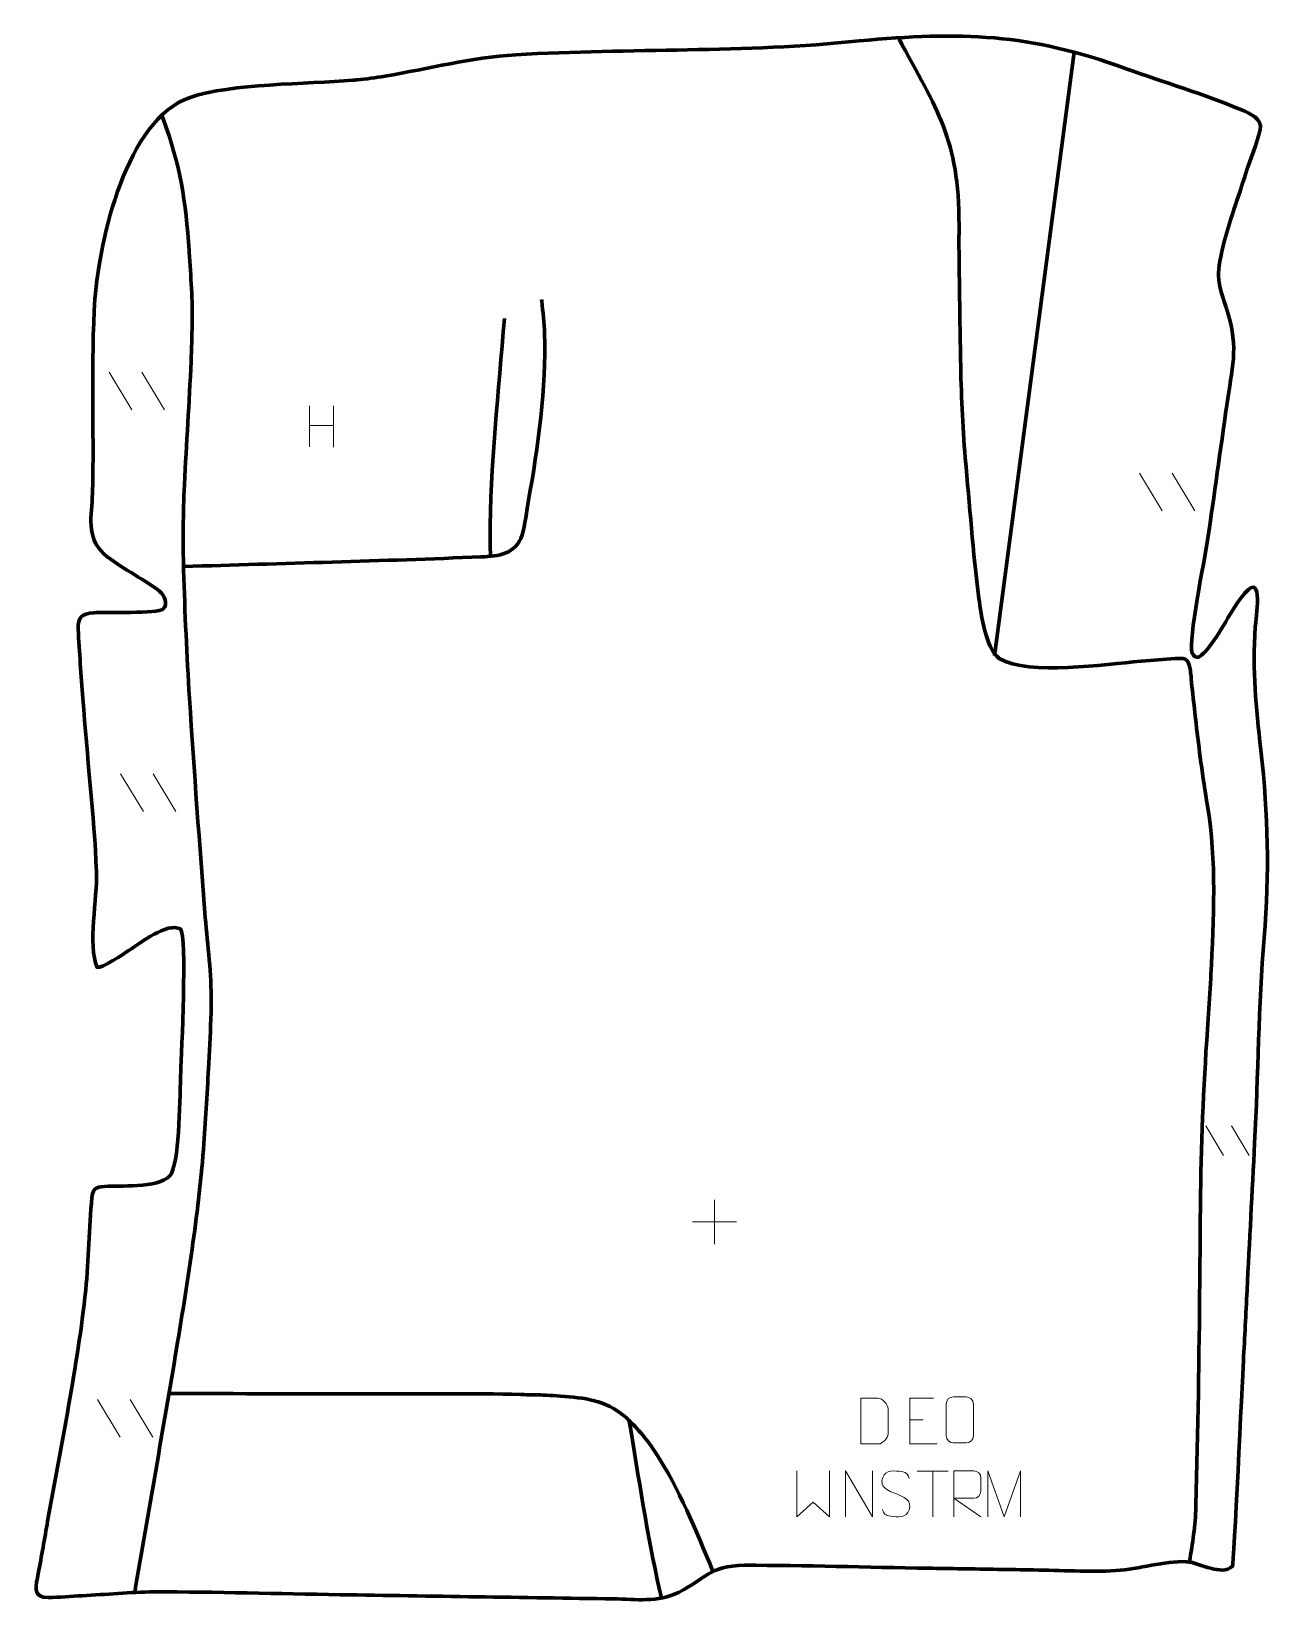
# Model space of a CAD drawing. Header units: millimetres. Extents: x 1055 to 1728, y 22 to 876.
import ezdxf

# ---------------------------------------------------------------- set-up
doc = ezdxf.new("R2010")
doc.units = ezdxf.units.MM
doc.header["$MEASUREMENT"] = 0
doc.layers.add('layer 1', color=7, linetype='Continuous')
doc.layers.add('layer 2', color=7, linetype='Continuous')

msp = doc.modelspace()

# ---------------------------------------------------------------- linework, layer by layer
at = {"layer": 'layer 1', "color": 142, "lineweight": 158}
for points, knots in [([(1526.6497, 872.751), (1547.9883, 832.5913), (1559.5559, 818.3399), (1559.643, 770.5879), (1559.643, 770.5879), (1559.6289, 767.4776), (1559.6014, 764.3679), (1559.5944, 761.2574), (1559.5944, 761.2574), (1559.5941, 760.3072), (1559.5983, 759.3579), (1559.6036, 758.4076), (1559.6036, 758.4076), (1559.706, 747.0015), (1559.9065, 735.5959), (1560.0529, 724.1902), (1560.0529, 724.1902), (1560.1636, 715.3012), (1560.2945, 706.4129), (1560.4552, 697.5245), (1560.4552, 697.5245), (1560.786, 679.699), (1561.4812, 662.0435), (1563.041, 644.2764), (1563.041, 644.2764), (1565.3077, 618.7593), (1567.2532, 593.2692), (1570.4351, 567.8391), (1570.4351, 567.8391), (1571.6322, 558.7005), (1574.0643, 541.2344), (1581.5282, 535.2089), (1581.5282, 535.2089), (1597.7674, 525.9085), (1639.2966, 532.0366), (1658.2938, 533.8067), (1658.2938, 533.8067), (1658.2938, 533.8067), (1658.999, 533.8724), (1658.999, 533.8724), (1658.999, 533.8724), (1665.0072, 534.4101), (1670.9923, 534.8668), (1677.0163, 535.1906), (1677.0163, 535.1906), (1682.188, 535.4224), (1683.9085, 535.9803), (1685.1975, 529.5569), (1685.1975, 529.5569), (1685.7124, 526.9906), (1685.8178, 524.2427), (1686.0728, 521.6291), (1686.0728, 521.6291), (1687.6905, 507.3178), (1689.1734, 492.989), (1691.1352, 478.7194), (1691.1352, 478.7194), (1692.226, 470.8391), (1693.4138, 462.9851), (1694.7082, 455.1356), (1694.7082, 455.1356), (1699.6466, 425.4488), (1698.0696, 393.2847), (1696.5368, 363.2613), (1696.5368, 363.2613), (1696.5368, 363.2613), (1696.4394, 361.3538), (1696.4394, 361.3538), (1696.4394, 361.3538), (1696.0391, 354.0472), (1695.5687, 346.7478), (1695.0568, 339.4484), (1695.0568, 339.4484), (1692.7997, 307.7113), (1691.3599, 275.9685), (1690.8863, 244.1537), (1690.8863, 244.1537), (1690.7096, 228.1979), (1690.6686, 212.2407), (1690.5102, 196.2846), (1690.5102, 196.2846), (1690.0947, 155.9083), (1689.5161, 115.4751), (1688.3978, 75.113), (1688.3978, 75.113), (1688.3978, 75.113), (1688.371, 74.16), (1688.371, 74.16), (1688.371, 74.16), (1688.0786, 63.8131), (1686.5633, 54.421), (1684.8834, 44.2597)], [0, 0, 0, 0, 0.04166667, 0.04166667, 0.04166667, 0.04166667, 0.08333333, 0.08333333, 0.08333333, 0.08333333, 0.125, 0.125, 0.125, 0.125, 0.16666667, 0.16666667, 0.16666667, 0.16666667, 0.20833333, 0.20833333, 0.20833333, 0.20833333, 0.25, 0.25, 0.25, 0.25, 0.29166667, 0.29166667, 0.29166667, 0.29166667, 0.33333333, 0.33333333, 0.33333333, 0.33333333, 0.375, 0.375, 0.375, 0.375, 0.41666667, 0.41666667, 0.41666667, 0.41666667, 0.45833333, 0.45833333, 0.45833333, 0.45833333, 0.5, 0.5, 0.5, 0.5, 0.54166667, 0.54166667, 0.54166667, 0.54166667, 0.58333333, 0.58333333, 0.58333333, 0.58333333, 0.625, 0.625, 0.625, 0.625, 0.66666667, 0.66666667, 0.66666667, 0.66666667, 0.70833333, 0.70833333, 0.70833333, 0.70833333, 0.75, 0.75, 0.75, 0.75, 0.79166667, 0.79166667, 0.79166667, 0.79166667, 0.83333333, 0.83333333, 0.83333333, 0.83333333, 0.875, 0.875, 0.875, 0.875, 0.91666667, 0.91666667, 0.91666667, 0.91666667, 1, 1, 1, 1]), ([(1111.5428, 27.3452), (1119.0472, 71.6134), (1126.9173, 115.8181), (1134.3117, 160.1051), (1134.3117, 160.1051), (1137.5045, 179.272), (1140.5296, 198.4531), (1143.2395, 217.6949), (1143.2395, 217.6949), (1145.7553, 235.6454), (1147.8042, 253.5753), (1149.1736, 271.6518), (1149.1736, 271.6518), (1150.2367, 286.1685), (1151.0279, 300.7042), (1151.8498, 315.2361), (1151.8498, 315.2361), (1152.3714, 324.4315), (1152.798, 333.6099), (1153.0378, 342.8176), (1153.0378, 342.8176), (1153.0804, 344.7242), (1153.1133, 346.6301), (1153.141, 348.5371), (1153.141, 348.5371), (1153.3224, 363.9402), (1151.2197, 379.0876), (1149.9157, 394.3959), (1149.9157, 394.3959), (1146.8537, 434.1277), (1143.8211, 473.8565), (1141.3286, 513.6291), (1141.3286, 513.6291), (1139.9071, 536.8296), (1138.7776, 560.0263), (1138.1614, 583.2631), (1138.1614, 583.2631), (1137.7717, 598.7971), (1137.8024, 614.2221), (1138.5441, 629.7469), (1138.5441, 629.7469), (1139.6924, 652.1329), (1141.2709, 674.4816), (1142.1659, 696.8832), (1142.1659, 696.8832), (1142.4304, 703.5894), (1142.6505, 710.294), (1142.8248, 717.0032), (1142.8248, 717.0032), (1143.1257, 730.0723), (1142.0185, 743.0311), (1141.1606, 756.0546), (1141.1606, 756.0546), (1141.1606, 756.0546), (1141.0974, 757.0148), (1141.0974, 757.0148), (1141.0974, 757.0148), (1139.4147, 783.5815), (1136.2773, 803.464), (1127.0859, 828.6302), (1127.0859, 828.6302), (1127.0859, 828.6302), (1126.7502, 829.5224), (1126.7502, 829.5224), (1126.7502, 829.5224), (1126.7502, 829.5224), (1126.3759, 830.4858), (1126.3759, 830.4858), (1126.3759, 830.4858), (1126.3446, 830.5659), (1126.3145, 830.648), (1126.2839, 830.7286)], [0, 0, 0, 0, 0.05263158, 0.05263158, 0.05263158, 0.05263158, 0.10526316, 0.10526316, 0.10526316, 0.10526316, 0.15789474, 0.15789474, 0.15789474, 0.15789474, 0.21052632, 0.21052632, 0.21052632, 0.21052632, 0.26315789, 0.26315789, 0.26315789, 0.26315789, 0.31578947, 0.31578947, 0.31578947, 0.31578947, 0.36842105, 0.36842105, 0.36842105, 0.36842105, 0.42105263, 0.42105263, 0.42105263, 0.42105263, 0.47368421, 0.47368421, 0.47368421, 0.47368421, 0.52631579, 0.52631579, 0.52631579, 0.52631579, 0.57894737, 0.57894737, 0.57894737, 0.57894737, 0.63157895, 0.63157895, 0.63157895, 0.63157895, 0.68421053, 0.68421053, 0.68421053, 0.68421053, 0.73684211, 0.73684211, 0.73684211, 0.73684211, 0.78947368, 0.78947368, 0.78947368, 0.78947368, 0.84210526, 0.84210526, 0.84210526, 0.84210526, 0.89473684, 0.89473684, 0.89473684, 0.89473684, 1, 1, 1, 1]), ([(1138.0996, 585.2211), (1191.9567, 586.9856), (1245.9459, 588.2238), (1299.7707, 590.5056), (1299.7707, 590.5056), (1309.6328, 590.9237), (1318.5228, 591.8343), (1322.1473, 602.4088), (1322.1473, 602.4088), (1323.7265, 607.5732), (1324.6169, 615.7269), (1325.6365, 621.3169), (1325.6365, 621.3169), (1330.8201, 649.7363), (1335.2663, 682.9151), (1334.3659, 711.7475), (1334.3659, 711.7475), (1334.1657, 717.6728), (1333.4522, 723.6016), (1332.8008, 729.4918), (1332.8008, 729.4918), (1332.8008, 729.4918), (1332.6981, 730.426), (1332.6981, 730.426)], [0, 0, 0, 0, 0.14285714, 0.14285714, 0.14285714, 0.14285714, 0.28571429, 0.28571429, 0.28571429, 0.28571429, 0.42857143, 0.42857143, 0.42857143, 0.42857143, 0.57142857, 0.57142857, 0.57142857, 0.57142857, 0.71428571, 0.71428571, 0.71428571, 0.71428571, 1, 1, 1, 1]), ([(1312.5362, 719.9909), (1309.3441, 680.8237), (1304.7817, 639.6657), (1304.7219, 600.4791), (1304.7219, 600.4791), (1304.717, 597.2252), (1304.832, 593.9879), (1304.9603, 590.7376)], [0, 0, 0, 0, 0.33333333, 0.33333333, 0.33333333, 0.33333333, 1, 1, 1, 1]), ([(1425.8704, 38.9972), (1416.4978, 61.7207), (1407.7779, 83.3391), (1394.3442, 104.1153), (1394.3442, 104.1153), (1389.4207, 111.5283), (1384.3364, 117.3513), (1377.7758, 123.3637), (1377.7758, 123.3637), (1367.5121, 132.1902), (1355.8823, 133.311), (1342.9633, 134.3413), (1342.9633, 134.3413), (1340.4551, 134.5324), (1337.9501, 134.6736), (1335.4381, 134.8009), (1335.4381, 134.8009), (1330.7041, 134.9698), (1325.964, 135.0412), (1321.2282, 135.1613), (1321.2282, 135.1613), (1295.355, 135.8694), (1269.4695, 135.5317), (1243.5906, 135.5491), (1243.5906, 135.5491), (1243.5906, 135.5491), (1242.6324, 135.5497), (1242.6324, 135.5497), (1242.6324, 135.5497), (1205.0453, 135.5902), (1167.4582, 135.6319), (1129.8712, 135.6724)], [0, 0, 0, 0, 0.11111111, 0.11111111, 0.11111111, 0.11111111, 0.22222222, 0.22222222, 0.22222222, 0.22222222, 0.33333333, 0.33333333, 0.33333333, 0.33333333, 0.44444444, 0.44444444, 0.44444444, 0.44444444, 0.55555556, 0.55555556, 0.55555556, 0.55555556, 0.66666667, 0.66666667, 0.66666667, 0.66666667, 0.77777778, 0.77777778, 0.77777778, 0.77777778, 1, 1, 1, 1]), ([(1380.4074, 120.7005), (1385.5236, 90.0243), (1390.054, 59.341), (1396.8363, 28.9646), (1396.8363, 28.9646), (1397.192, 27.4133), (1397.5569, 25.8658), (1397.9264, 24.3178)], [0, 0, 0, 0, 0.33333333, 0.33333333, 0.33333333, 0.33333333, 1, 1, 1, 1])]:
    msp.add_open_spline(points, degree=3, knots=knots, dxfattribs=at)
msp.add_open_spline([(1622.2931, 864.7652), (1622.2931, 864.7652), (1578.9815, 536.7681), (1578.9815, 536.7681)], degree=3, dxfattribs=at)
at = {"layer": 'layer 2', "color": 242, "lineweight": 158}
msp.add_open_spline([(1247.571, 851.7711), (1271.7732, 855.9512), (1294.0147, 861.867), (1318.7536, 863.4653), (1318.7536, 863.4653), (1381.1981, 867.0682), (1442.8805, 864.3964), (1505.3479, 870.9746), (1505.3479, 870.9746), (1560.7419, 876.1317), (1597.5118, 875.1144), (1650.4627, 855.8761), (1650.4627, 855.8761), (1671.1303, 848.4525), (1693.0749, 841.9172), (1713.2251, 833.4434), (1713.2251, 833.4434), (1717.5613, 831.6199), (1724.6004, 828.6348), (1723.3705, 822.8103), (1723.3705, 822.8103), (1721.6504, 815.1839), (1717.9784, 806.7171), (1715.5431, 799.0193), (1715.5431, 799.0193), (1711.4982, 786.2943), (1706.401, 772.3127), (1703.2205, 759.4972), (1703.2205, 759.4972), (1699.0938, 742.1587), (1700.0405, 740.3), (1705.5626, 723.6276), (1705.5626, 723.6276), (1711.8667, 703.6642), (1707.9154, 692.847), (1705.1374, 673.045), (1705.1374, 673.045), (1701.704, 648.5732), (1698.3653, 624.0034), (1694.7665, 599.5634), (1694.7665, 599.5634), (1693.1289, 589.0976), (1684.0835, 545.2417), (1686.2837, 538.1992), (1686.2837, 538.1992), (1688.7172, 534.0638), (1690.9046, 536.2881), (1693.5592, 539.101), (1693.5592, 539.101), (1702.4895, 549.2254), (1706.8712, 561.4827), (1714.9624, 570.7622), (1714.9624, 570.7622), (1725.5802, 582.9394), (1720.9258, 556.7122), (1720.6208, 552.4039), (1720.6208, 552.4039), (1719.0702, 527.8364), (1720.9372, 509.6279), (1723.7071, 485.4203), (1723.7071, 485.4203), (1727.686, 449.3783), (1728.432, 419.6469), (1725.4422, 383.4661), (1725.4422, 383.4661), (1722.4908, 346.5351), (1722.2278, 309.0119), (1720.3174, 271.921), (1720.3174, 271.921), (1718.9402, 245.1839), (1717.5637, 218.447), (1716.1871, 191.7099), (1716.1871, 191.7099), (1715.5315, 178.978), (1714.8759, 166.2461), (1714.2203, 153.5142), (1714.2203, 153.5142), (1713.6439, 142.1368), (1708.929, 42.806), (1708.282, 41.8405), (1708.282, 41.8405), (1702.0472, 36.2107), (1691.1183, 43.623), (1683.3396, 44.2953), (1683.3396, 44.2953), (1670.9898, 44.6844), (1657.6097, 40.2495), (1644.8576, 39.4663), (1644.8576, 39.4663), (1630.6328, 38.5927), (1614.6156, 39.594), (1600.1861, 39.8243), (1600.1861, 39.8243), (1587.1518, 40.0323), (1574.1173, 40.2328), (1561.0829, 40.4384), (1561.0829, 40.4384), (1555.0319, 40.5341), (1548.981, 40.6297), (1542.9302, 40.7254), (1542.9302, 40.7254), (1509.6286, 41.2653), (1476.2356, 42.2776), (1442.9407, 42.3712), (1442.9407, 42.3712), (1423.5775, 41.9971), (1422.3068, 35.219), (1407.0982, 27.5677), (1407.0982, 27.5677), (1396.1615, 22.0657), (1383.7172, 23.884), (1371.9278, 24.0654), (1371.9278, 24.0654), (1322.351, 24.8282), (1272.7739, 25.5811), (1223.197, 26.3386), (1223.197, 26.3386), (1189.5511, 26.8592), (1155.6998, 27.9026), (1122.0736, 27.8844), (1122.0736, 27.8844), (1109.3109, 27.8281), (1095.8372, 26.4377), (1082.972, 25.7744), (1082.972, 25.7744), (1077.0302, 25.4626), (1070.5254, 24.8936), (1064.6477, 24.8183), (1064.6477, 24.8183), (1055.4196, 24.7), (1057.9921, 31.5271), (1059.1541, 37.8151), (1059.1541, 37.8151), (1060.9151, 47.345), (1062.5789, 56.8177), (1064.2364, 66.3644), (1064.2364, 66.3644), (1071.4771, 107.7223), (1080.5607, 150.3398), (1084.9105, 192.007), (1084.9105, 192.007), (1086.5929, 208.7671), (1086.6444, 225.6681), (1088.277, 242.2703), (1088.277, 242.2703), (1089.1133, 248.3767), (1091.3139, 247.8187), (1097.1416, 248.3466), (1097.1416, 248.3466), (1105.0712, 248.6669), (1127.4714, 247.5119), (1131.5613, 255.3276), (1131.5613, 255.3276), (1136.128, 265.4644), (1136.0696, 297.7334), (1136.5979, 310.5968), (1136.5979, 310.5968), (1136.9996, 320.3067), (1140.0599, 384.8172), (1136.4858, 388.2233), (1136.4858, 388.2233), (1128.9435, 391.9933), (1114.9047, 380.7305), (1108.573, 376.6517), (1108.573, 376.6517), (1105.8947, 374.9119), (1093.5544, 366.6029), (1091.1078, 367.3758), (1091.1078, 367.3758), (1085.9161, 379.6811), (1091.2959, 404.8301), (1090.779, 419.3144), (1090.779, 419.3144), (1089.5369, 450.592), (1085.5453, 482.1258), (1083.3984, 513.472), (1083.3984, 513.472), (1082.5283, 525.9762), (1081.377, 538.7696), (1080.8572, 551.2639), (1080.8572, 551.2639), (1080.5779, 557.978), (1082.6874, 559.438), (1089.3708, 560.122), (1089.3708, 560.122), (1095.4518, 560.5347), (1124.1339, 559.4697), (1127.0762, 562.2028), (1127.0762, 562.2028), (1129.9051, 564.8306), (1127.488, 569.6708), (1124.985, 571.8776), (1124.985, 571.8776), (1115.4877, 579.2521), (1103.4131, 584.6367), (1094.7523, 592.0938), (1094.7523, 592.0938), (1084.9457, 601.5213), (1088.2167, 612.8055), (1088.6234, 625.1433), (1088.6234, 625.1433), (1089.5376, 660.2041), (1087.7249, 695.8902), (1089.8962, 730.7883), (1089.8962, 730.7883), (1092.657, 763.2839), (1106.8243, 828.2636), (1141.7137, 840.2756), (1141.7137, 840.2756), (1163.855, 847.8987), (1205.3671, 847.4573), (1230.0864, 849.5924), (1230.0864, 849.5924), (1230.8298, 849.6567), (1231.571, 849.7263), (1232.3137, 849.7975), (1232.3137, 849.7975), (1237.4444, 850.3026), (1242.4815, 850.9464), (1247.571, 851.7711)], degree=3, knots=[0, 0, 0, 0, 0.01785714, 0.01785714, 0.01785714, 0.01785714, 0.03571429, 0.03571429, 0.03571429, 0.03571429, 0.05357143, 0.05357143, 0.05357143, 0.05357143, 0.07142857, 0.07142857, 0.07142857, 0.07142857, 0.08928571, 0.08928571, 0.08928571, 0.08928571, 0.10714286, 0.10714286, 0.10714286, 0.10714286, 0.125, 0.125, 0.125, 0.125, 0.14285714, 0.14285714, 0.14285714, 0.14285714, 0.16071429, 0.16071429, 0.16071429, 0.16071429, 0.17857143, 0.17857143, 0.17857143, 0.17857143, 0.19642857, 0.19642857, 0.19642857, 0.19642857, 0.21428571, 0.21428571, 0.21428571, 0.21428571, 0.23214286, 0.23214286, 0.23214286, 0.23214286, 0.25, 0.25, 0.25, 0.25, 0.26785714, 0.26785714, 0.26785714, 0.26785714, 0.28571429, 0.28571429, 0.28571429, 0.28571429, 0.30357143, 0.30357143, 0.30357143, 0.30357143, 0.32142857, 0.32142857, 0.32142857, 0.32142857, 0.33928571, 0.33928571, 0.33928571, 0.33928571, 0.35714286, 0.35714286, 0.35714286, 0.35714286, 0.375, 0.375, 0.375, 0.375, 0.39285714, 0.39285714, 0.39285714, 0.39285714, 0.41071429, 0.41071429, 0.41071429, 0.41071429, 0.42857143, 0.42857143, 0.42857143, 0.42857143, 0.44642857, 0.44642857, 0.44642857, 0.44642857, 0.46428571, 0.46428571, 0.46428571, 0.46428571, 0.48214286, 0.48214286, 0.48214286, 0.48214286, 0.5, 0.5, 0.5, 0.5, 0.51785714, 0.51785714, 0.51785714, 0.51785714, 0.53571429, 0.53571429, 0.53571429, 0.53571429, 0.55357143, 0.55357143, 0.55357143, 0.55357143, 0.57142857, 0.57142857, 0.57142857, 0.57142857, 0.58928571, 0.58928571, 0.58928571, 0.58928571, 0.60714286, 0.60714286, 0.60714286, 0.60714286, 0.625, 0.625, 0.625, 0.625, 0.64285714, 0.64285714, 0.64285714, 0.64285714, 0.66071429, 0.66071429, 0.66071429, 0.66071429, 0.67857143, 0.67857143, 0.67857143, 0.67857143, 0.69642857, 0.69642857, 0.69642857, 0.69642857, 0.71428571, 0.71428571, 0.71428571, 0.71428571, 0.73214286, 0.73214286, 0.73214286, 0.73214286, 0.75, 0.75, 0.75, 0.75, 0.76785714, 0.76785714, 0.76785714, 0.76785714, 0.78571429, 0.78571429, 0.78571429, 0.78571429, 0.80357143, 0.80357143, 0.80357143, 0.80357143, 0.82142857, 0.82142857, 0.82142857, 0.82142857, 0.83928571, 0.83928571, 0.83928571, 0.83928571, 0.85714286, 0.85714286, 0.85714286, 0.85714286, 0.875, 0.875, 0.875, 0.875, 0.89285714, 0.89285714, 0.89285714, 0.89285714, 0.91071429, 0.91071429, 0.91071429, 0.91071429, 0.92857143, 0.92857143, 0.92857143, 0.92857143, 0.94642857, 0.94642857, 0.94642857, 0.94642857, 0.96428571, 0.96428571, 0.96428571, 0.96428571, 1, 1, 1, 1], dxfattribs=at)
at = {"layer": 'layer 2', "color": 250, "lineweight": 9}
for points in [[(1097.6485, 690.9168), (1097.6485, 690.9168), (1110.0128, 670.3725), (1110.0128, 670.3725)], [(1115.3784, 690.9168), (1115.3784, 690.9168), (1127.7427, 670.3725), (1127.7427, 670.3725)], [(1206.4984, 672.5415), (1206.4984, 672.5415), (1206.4984, 650.3488), (1206.4984, 650.3488)], [(1219.6141, 672.5415), (1219.6141, 672.5415), (1219.6141, 650.1912), (1219.6141, 650.1912)], [(1206.5159, 661.8991), (1206.5159, 661.8991), (1219.6141, 661.8991), (1219.6141, 661.8991)], [(1657.6727, 636.093), (1657.6727, 636.093), (1670.037, 615.5487), (1670.037, 615.5487)], [(1675.4026, 636.093), (1675.4026, 636.093), (1687.7669, 615.5487), (1687.7669, 615.5487)], [(1103.9026, 472.5804), (1103.9026, 472.5804), (1116.2669, 452.0361), (1116.2669, 452.0361)], [(1121.6325, 472.5804), (1121.6325, 472.5804), (1133.9968, 452.0361), (1133.9968, 452.0361)], [(1693.8061, 281.1387), (1693.8061, 281.1387), (1703.4737, 265.0752), (1703.4737, 265.0752)], [(1707.669, 281.1387), (1707.669, 281.1387), (1717.3366, 265.0752), (1717.3366, 265.0752)], [(1426.7088, 240.9342), (1426.7088, 240.9342), (1426.7088, 216.9563), (1426.7088, 216.9563)], [(1414.7199, 228.9452), (1414.7199, 228.9452), (1438.6978, 228.9452), (1438.6978, 228.9452)], [(1091.3702, 132.5441), (1091.3702, 132.5441), (1103.7345, 111.9998), (1103.7345, 111.9998)], [(1109.1001, 132.5441), (1109.1001, 132.5441), (1121.4644, 111.9998), (1121.4644, 111.9998)], [(1532.89, 121.3682), (1532.89, 121.3682), (1540.0581, 121.3682), (1540.0581, 121.3682)], [(1536.8262, 93.5831), (1536.8262, 93.5831), (1553.8134, 93.5831), (1553.8134, 93.5831)], [(1545.32, 68.6531), (1545.32, 68.6531), (1545.32, 93.6066), (1545.32, 93.6066)]]:
    msp.add_open_spline(points, degree=3, dxfattribs=at)
for points, knots in [([(1506.3175, 108.317), (1508.6493, 108.3174), (1513.5995, 108.2934), (1515.931, 108.2931), (1515.931, 108.2931), (1517.856, 108.1877), (1521.1746, 111.7293), (1521.1634, 113.7466), (1521.1634, 113.7466), (1521.163, 119.5167), (1521.163, 121.6864), (1521.1634, 127.4557), (1521.1634, 127.4557), (1521.1591, 129.5938), (1517.7846, 133.2539), (1515.6322, 133.2404), (1515.6322, 133.2404), (1513.3065, 133.2404), (1508.5822, 133.2404), (1506.2561, 133.2404), (1506.2561, 133.2404), (1506.2565, 127.4935), (1506.3178, 114.0643), (1506.3175, 108.317)], [0, 0, 0, 0, 0.14285714, 0.14285714, 0.14285714, 0.14285714, 0.28571429, 0.28571429, 0.28571429, 0.28571429, 0.42857143, 0.42857143, 0.42857143, 0.42857143, 0.57142857, 0.57142857, 0.57142857, 0.57142857, 0.71428571, 0.71428571, 0.71428571, 0.71428571, 1, 1, 1, 1]), ([(1545.7639, 133.2479), (1545.7639, 133.2479), (1532.89, 133.2479), (1532.89, 133.2479), (1532.89, 133.2479), (1532.89, 133.2479), (1532.89, 108.2943), (1532.89, 108.2943), (1532.89, 108.2943), (1532.89, 108.2943), (1547.7558, 108.2943), (1547.7558, 108.2943)], [0, 0, 0, 0, 0.25, 0.25, 0.25, 0.25, 0.5, 0.5, 0.5, 0.5, 1, 1, 1, 1]), ([(1556.5385, 133.8447), (1558.8642, 133.8447), (1561.1903, 133.8447), (1563.5164, 133.8447), (1563.5164, 133.8447), (1565.463, 133.8803), (1567.4544, 132.3887), (1567.4811, 129.9511), (1567.4811, 129.9511), (1567.4807, 124.2042), (1567.4807, 118.4569), (1567.4811, 112.7092), (1567.4811, 112.7092), (1567.3413, 110.3858), (1565.6641, 108.9062), (1563.5164, 108.8954), (1563.5164, 108.8954), (1561.1845, 108.8958), (1558.8526, 108.8958), (1556.5211, 108.8954), (1556.5211, 108.8954), (1554.5961, 108.79), (1552.624, 110.6745), (1552.6352, 112.6918), (1552.6352, 112.6918), (1552.6355, 118.4619), (1552.6355, 124.2316), (1552.6352, 130.0009), (1552.6352, 130.0009), (1552.6394, 132.139), (1554.3861, 133.8582), (1556.5385, 133.8447)], [0, 0, 0, 0, 0.11111111, 0.11111111, 0.11111111, 0.11111111, 0.22222222, 0.22222222, 0.22222222, 0.22222222, 0.33333333, 0.33333333, 0.33333333, 0.33333333, 0.44444444, 0.44444444, 0.44444444, 0.44444444, 0.55555556, 0.55555556, 0.55555556, 0.55555556, 0.66666667, 0.66666667, 0.66666667, 0.66666667, 0.77777778, 0.77777778, 0.77777778, 0.77777778, 1, 1, 1, 1]), ([(1525.3252, 81.3037), (1521.0769, 82.7741), (1516.1688, 84.5699), (1518.1739, 90.0902), (1518.1739, 90.0902), (1519.6774, 94.2301), (1524.891, 93.8416), (1528.4946, 93.2405), (1528.4946, 93.2405), (1531.3552, 92.7633), (1532.2199, 91.5501), (1532.5305, 89.466)], [0, 0, 0, 0, 0.25, 0.25, 0.25, 0.25, 0.5, 0.5, 0.5, 0.5, 1, 1, 1, 1]), ([(1471.4772, 93.6088), (1471.4772, 93.6088), (1471.4772, 68.6508), (1471.4772, 68.6508), (1471.4772, 68.6508), (1471.4772, 68.6508), (1480.3199, 76.7155), (1480.3199, 76.7155), (1480.3199, 76.7155), (1480.3199, 76.7155), (1489.1623, 68.6514), (1489.1623, 68.6514), (1489.1623, 68.6514), (1489.1623, 68.6514), (1489.1623, 93.6088), (1489.1623, 93.6088)], [0, 0, 0, 0, 0.2, 0.2, 0.2, 0.2, 0.4, 0.4, 0.4, 0.4, 0.6, 0.6, 0.6, 0.6, 1, 1, 1, 1]), ([(1497.9924, 68.6531), (1497.9924, 68.6531), (1497.9924, 93.6066), (1497.9924, 93.6066), (1497.9924, 93.6066), (1497.9924, 93.6066), (1512.6472, 68.6531), (1512.6472, 68.6531), (1512.6472, 68.6531), (1512.6472, 68.6531), (1512.6472, 93.6066), (1512.6472, 93.6066)], [0, 0, 0, 0, 0.25, 0.25, 0.25, 0.25, 0.5, 0.5, 0.5, 0.5, 1, 1, 1, 1]), ([(1556.8302, 68.6531), (1556.8302, 68.6531), (1556.8302, 93.6066), (1556.8302, 93.6066), (1556.8302, 93.6066), (1560.425, 93.6066), (1564.0205, 93.6066), (1567.6157, 93.6066), (1567.6157, 93.6066), (1569.941, 93.5689), (1571.4983, 92.0789), (1571.4942, 89.7125), (1571.4942, 89.7125), (1571.4938, 87.677), (1571.4938, 84.6176), (1571.4942, 82.5816), (1571.4942, 82.5816), (1571.4877, 80.7061), (1569.6754, 78.7643), (1567.6659, 78.7452), (1567.6659, 78.7452), (1567.6659, 78.7452), (1556.8302, 78.7452), (1556.8302, 78.7452), (1556.8302, 78.7452), (1556.8302, 78.7452), (1571.4849, 68.6531), (1571.4849, 68.6531)], [0, 0, 0, 0, 0.125, 0.125, 0.125, 0.125, 0.25, 0.25, 0.25, 0.25, 0.375, 0.375, 0.375, 0.375, 0.5, 0.5, 0.5, 0.5, 0.625, 0.625, 0.625, 0.625, 0.75, 0.75, 0.75, 0.75, 1, 1, 1, 1]), ([(1575.3198, 68.6509), (1575.3198, 68.6509), (1575.3198, 93.6088), (1575.3198, 93.6088), (1575.3198, 93.6088), (1575.3198, 93.6088), (1584.2449, 68.6509), (1584.2449, 68.6509), (1584.2449, 68.6509), (1584.2449, 68.6509), (1593.0048, 93.6083), (1593.0048, 93.6083), (1593.0048, 93.6083), (1593.0048, 93.6083), (1593.0048, 68.6509), (1593.0048, 68.6509)], [0, 0, 0, 0, 0.2, 0.2, 0.2, 0.2, 0.4, 0.4, 0.4, 0.4, 0.6, 0.6, 0.6, 0.6, 1, 1, 1, 1]), ([(1525.3252, 81.3036), (1529.3438, 79.6569), (1534.3733, 77.7686), (1532.5393, 72.4083), (1532.5393, 72.4083), (1531.0795, 68.1419), (1526.1687, 68.3986), (1522.4426, 68.9533), (1522.4426, 68.9533), (1519.6926, 69.3631), (1518.4717, 70.5766), (1518.0937, 72.6888)], [0, 0, 0, 0, 0.25, 0.25, 0.25, 0.25, 0.5, 0.5, 0.5, 0.5, 1, 1, 1, 1])]:
    msp.add_open_spline(points, degree=3, knots=knots, dxfattribs=at)

doc.saveas('drawing.dxf')
